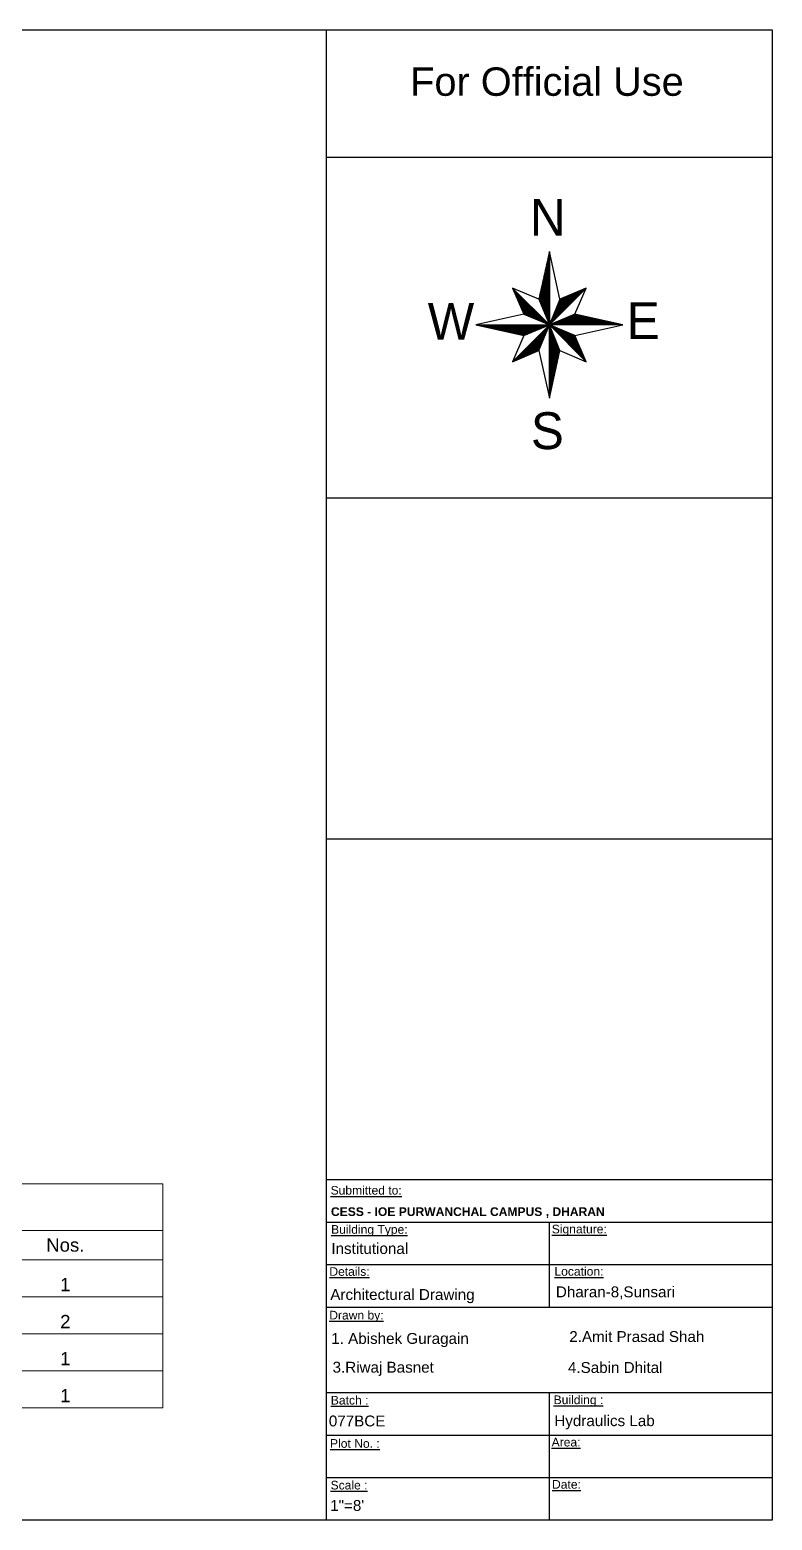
# Model space of a CAD drawing. Header units: inches. Extents: x -6800 to 96653, y -25814 to 17379.
# Drawn here: x 75468 to 76028, y 9347 to 10471 of the extents above; entities that cross this region are included whole.
import ezdxf

# ---------------------------------------------------------------- set-up
doc = ezdxf.new("R2010")
doc.units = ezdxf.units.IN
doc.header["$MEASUREMENT"] = 0
doc.layers.add('Page Format', color=7, linetype='Continuous', lineweight=25)
doc.layers.add('text', color=31, linetype='Continuous', lineweight=13)
doc.styles.add('GOTHICE', font='gothice')
doc.styles.get("Standard").update_dxf_attribs({"font": 'arial.ttf'})

# ---------------------------------------------------------------- blocks, each defined once
blk = doc.blocks.new('*X360')
at = {"color": 0}
for p, q in [((15.32, 10.228), (16.001, 10.909)), ((15.332, 10.259), (15.97, 10.896)), ((15.345, 10.289), (15.939, 10.883)), ((15.357, 10.319), (15.908, 10.87)), ((15.37, 10.349), (15.877, 10.857)), ((15.382, 10.379), (15.846, 10.843)), ((15.395, 10.409), (15.815, 10.83)), ((15.407, 10.44), (15.784, 10.817)), ((15.42, 10.47), (15.754, 10.804)), ((15.432, 10.5), (15.723, 10.791)), ((15.445, 10.53), (15.692, 10.777)), ((15.457, 10.56), (15.661, 10.764)), ((15.47, 10.591), (15.63, 10.751)), ((15.482, 10.621), (15.599, 10.738)), ((15.495, 10.651), (15.568, 10.725)), ((15.507, 10.681), (15.537, 10.711))]:
    blk.add_line(p, q, dxfattribs=at)
blk = doc.blocks.new('*X359')
at = {"color": 0}
for p, q in [((15.325, 10.217), (15.333, 10.224)), ((15.343, 10.217), (15.363, 10.237)), ((15.361, 10.217), (15.393, 10.249)), ((15.378, 10.217), (15.424, 10.262)), ((15.396, 10.217), (15.454, 10.274)), ((15.414, 10.217), (15.484, 10.287)), ((15.432, 10.217), (15.514, 10.299)), ((15.449, 10.217), (15.544, 10.312)), ((15.467, 10.217), (15.574, 10.324)), ((15.485, 10.217), (15.605, 10.337)), ((15.502, 10.217), (15.635, 10.349)), ((15.52, 10.217), (15.665, 10.362)), ((15.538, 10.217), (15.695, 10.374)), ((15.555, 10.217), (15.725, 10.387)), ((15.573, 10.217), (15.756, 10.399)), ((15.591, 10.217), (15.786, 10.412)), ((15.608, 10.217), (15.808, 10.416)), ((15.626, 10.217), (15.822, 10.413)), ((15.644, 10.217), (15.837, 10.41)), ((15.661, 10.217), (15.851, 10.406)), ((15.679, 10.217), (15.866, 10.403)), ((15.697, 10.217), (15.88, 10.4)), ((15.714, 10.217), (15.895, 10.397)), ((15.732, 10.217), (15.909, 10.394)), ((15.75, 10.217), (15.924, 10.39)), ((15.767, 10.217), (15.938, 10.387)), ((15.785, 10.217), (15.952, 10.384)), ((15.803, 10.217), (15.967, 10.381)), ((15.82, 10.217), (15.981, 10.378)), ((15.838, 10.217), (15.996, 10.374)), ((15.856, 10.217), (16.01, 10.371)), ((15.873, 10.217), (16.025, 10.368)), ((15.891, 10.217), (16.039, 10.365)), ((15.909, 10.217), (16.054, 10.362)), ((15.926, 10.217), (16.068, 10.358)), ((15.944, 10.217), (16.083, 10.355)), ((15.962, 10.217), (16.097, 10.352)), ((15.98, 10.217), (16.112, 10.349)), ((15.997, 10.217), (16.126, 10.346)), ((16.015, 10.217), (16.141, 10.342)), ((16.033, 10.217), (16.155, 10.339)), ((16.05, 10.217), (16.17, 10.336)), ((16.068, 10.217), (16.184, 10.333)), ((16.086, 10.217), (16.198, 10.329)), ((16.103, 10.217), (16.213, 10.326)), ((16.121, 10.217), (16.227, 10.323)), ((16.139, 10.217), (16.242, 10.32)), ((16.156, 10.217), (16.256, 10.317)), ((16.174, 10.217), (16.271, 10.313)), ((16.192, 10.217), (16.285, 10.31)), ((16.209, 10.217), (16.3, 10.307)), ((16.227, 10.217), (16.314, 10.304)), ((16.245, 10.217), (16.329, 10.301)), ((16.262, 10.217), (16.343, 10.297)), ((16.28, 10.217), (16.358, 10.294)), ((16.298, 10.217), (16.372, 10.291)), ((16.315, 10.217), (16.387, 10.288)), ((16.333, 10.217), (16.401, 10.285)), ((16.351, 10.217), (16.415, 10.281)), ((16.368, 10.217), (16.43, 10.278)), ((16.386, 10.217), (16.444, 10.275)), ((16.404, 10.217), (16.459, 10.272)), ((16.421, 10.217), (16.473, 10.269)), ((16.439, 10.217), (16.488, 10.265)), ((16.457, 10.217), (16.502, 10.262)), ((16.474, 10.217), (16.517, 10.259)), ((16.492, 10.217), (16.531, 10.256)), ((16.51, 10.217), (16.546, 10.252)), ((16.528, 10.217), (16.56, 10.249)), ((16.545, 10.217), (16.575, 10.246)), ((16.563, 10.217), (16.589, 10.243)), ((16.581, 10.217), (16.604, 10.24)), ((16.598, 10.217), (16.618, 10.236)), ((16.616, 10.217), (16.633, 10.233)), ((16.634, 10.217), (16.647, 10.23)), ((16.651, 10.217), (16.661, 10.227)), ((16.669, 10.217), (16.676, 10.224)), ((16.687, 10.217), (16.69, 10.22)), ((16.704, 10.217), (16.705, 10.217))]:
    blk.add_line(p, q, dxfattribs=at)
blk = doc.blocks.new('*X358')
at = {"color": 0}
for p, q in [((15.32, 10.211), (15.322, 10.213)), ((15.329, 10.202), (15.335, 10.208)), ((15.338, 10.194), (15.347, 10.203)), ((15.347, 10.185), (15.36, 10.198)), ((15.355, 10.176), (15.372, 10.193)), ((15.364, 10.167), (15.385, 10.188)), ((15.373, 10.158), (15.397, 10.182)), ((15.382, 10.149), (15.41, 10.177)), ((15.391, 10.141), (15.422, 10.172)), ((15.4, 10.132), (15.435, 10.167)), ((15.408, 10.123), (15.447, 10.162)), ((15.417, 10.114), (15.46, 10.156)), ((15.426, 10.105), (15.472, 10.151)), ((15.435, 10.096), (15.485, 10.146)), ((15.444, 10.087), (15.497, 10.141)), ((15.453, 10.079), (15.51, 10.136)), ((15.461, 10.07), (15.522, 10.131)), ((15.47, 10.061), (15.535, 10.125)), ((15.479, 10.052), (15.547, 10.12)), ((15.488, 10.043), (15.56, 10.115)), ((15.497, 10.034), (15.572, 10.11)), ((15.506, 10.026), (15.585, 10.105)), ((15.515, 10.017), (15.597, 10.1)), ((15.523, 10.008), (15.61, 10.094)), ((15.532, 9.999), (15.622, 10.089)), ((15.541, 9.99), (15.635, 10.084)), ((15.55, 9.981), (15.647, 10.079)), ((15.559, 9.973), (15.66, 10.074)), ((15.568, 9.964), (15.672, 10.068)), ((15.576, 9.955), (15.685, 10.063)), ((15.585, 9.946), (15.697, 10.058)), ((15.594, 9.937), (15.71, 10.053)), ((15.603, 9.928), (15.722, 10.048)), ((15.612, 9.92), (15.735, 10.043)), ((15.621, 9.911), (15.747, 10.037)), ((15.629, 9.902), (15.76, 10.032)), ((15.638, 9.893), (15.772, 10.027)), ((15.647, 9.884), (15.785, 10.022)), ((15.656, 9.875), (15.797, 10.017)), ((15.665, 9.867), (15.804, 10.006)), ((15.674, 9.858), (15.81, 9.994)), ((15.682, 9.849), (15.815, 9.981)), ((15.691, 9.84), (15.82, 9.969)), ((15.7, 9.831), (15.826, 9.957)), ((15.709, 9.822), (15.831, 9.944)), ((15.718, 9.813), (15.836, 9.932)), ((15.727, 9.805), (15.841, 9.919)), ((15.735, 9.796), (15.847, 9.907)), ((15.744, 9.787), (15.852, 9.895)), ((15.753, 9.778), (15.857, 9.882)), ((15.762, 9.769), (15.863, 9.87)), ((15.771, 9.76), (15.868, 9.857)), ((15.78, 9.752), (15.873, 9.845)), ((15.789, 9.743), (15.878, 9.833)), ((15.797, 9.734), (15.884, 9.82)), ((15.806, 9.725), (15.889, 9.808)), ((15.815, 9.716), (15.894, 9.796)), ((15.824, 9.707), (15.9, 9.783)), ((15.833, 9.699), (15.905, 9.771)), ((15.842, 9.69), (15.91, 9.758)), ((15.85, 9.681), (15.916, 9.746)), ((15.859, 9.672), (15.921, 9.734)), ((15.868, 9.663), (15.926, 9.721)), ((15.877, 9.654), (15.931, 9.709)), ((15.886, 9.646), (15.937, 9.696)), ((15.895, 9.637), (15.942, 9.684)), ((15.903, 9.628), (15.947, 9.672)), ((15.912, 9.619), (15.953, 9.659)), ((15.921, 9.61), (15.958, 9.647)), ((15.93, 9.601), (15.963, 9.635)), ((15.939, 9.592), (15.968, 9.622)), ((15.948, 9.584), (15.974, 9.61)), ((15.956, 9.575), (15.979, 9.597)), ((15.965, 9.566), (15.984, 9.585)), ((15.974, 9.557), (15.99, 9.573)), ((15.983, 9.548), (15.995, 9.56)), ((15.992, 9.539), (16, 9.548)), ((16.001, 9.531), (16.006, 9.535)), ((16.009, 9.522), (16.011, 9.523))]:
    blk.add_line(p, q, dxfattribs=at)
blk = doc.blocks.new('*X357')
at = {"color": 0}
for p, q in [((15.315, 10.206), (15.318, 10.209)), ((15.315, 10.188), (15.323, 10.196)), ((15.315, 10.17), (15.328, 10.184)), ((15.315, 10.153), (15.333, 10.171)), ((15.315, 10.135), (15.339, 10.159)), ((15.315, 10.117), (15.344, 10.146)), ((15.315, 10.1), (15.349, 10.134)), ((15.315, 10.082), (15.354, 10.121)), ((15.315, 10.064), (15.359, 10.109)), ((15.315, 10.047), (15.364, 10.096)), ((15.315, 10.029), (15.37, 10.084)), ((15.315, 10.011), (15.375, 10.071)), ((15.315, 9.994), (15.38, 10.059)), ((15.315, 9.976), (15.385, 10.046)), ((15.315, 9.958), (15.39, 10.034)), ((15.315, 9.941), (15.395, 10.021)), ((15.315, 9.923), (15.401, 10.009)), ((15.315, 9.905), (15.406, 9.996)), ((15.315, 9.888), (15.411, 9.984)), ((15.315, 9.87), (15.416, 9.971)), ((15.315, 9.852), (15.421, 9.959)), ((15.315, 9.835), (15.427, 9.946)), ((15.315, 9.817), (15.432, 9.934)), ((15.315, 9.799), (15.437, 9.921)), ((15.315, 9.782), (15.442, 9.909)), ((15.315, 9.764), (15.447, 9.896)), ((15.315, 9.746), (15.452, 9.884)), ((15.315, 9.729), (15.458, 9.871)), ((15.315, 9.711), (15.463, 9.859)), ((15.315, 9.693), (15.468, 9.846)), ((15.315, 9.676), (15.473, 9.834)), ((15.315, 9.658), (15.478, 9.821)), ((15.315, 9.64), (15.484, 9.809)), ((15.315, 9.622), (15.489, 9.796)), ((15.315, 9.605), (15.494, 9.784)), ((15.315, 9.587), (15.499, 9.771)), ((15.315, 9.569), (15.504, 9.759)), ((15.315, 9.552), (15.509, 9.746)), ((15.315, 9.534), (15.515, 9.734)), ((15.315, 9.516), (15.512, 9.714)), ((15.315, 9.499), (15.507, 9.691)), ((15.315, 9.481), (15.502, 9.668)), ((15.315, 9.463), (15.497, 9.646)), ((15.315, 9.446), (15.492, 9.623)), ((15.315, 9.428), (15.487, 9.6)), ((15.315, 9.41), (15.482, 9.577)), ((15.315, 9.393), (15.477, 9.555)), ((15.315, 9.375), (15.472, 9.532)), ((15.315, 9.357), (15.467, 9.509)), ((15.315, 9.34), (15.462, 9.487)), ((15.315, 9.322), (15.457, 9.464)), ((15.315, 9.304), (15.452, 9.441)), ((15.315, 9.287), (15.447, 9.418)), ((15.315, 9.269), (15.442, 9.396)), ((15.315, 9.251), (15.436, 9.373)), ((15.315, 9.234), (15.431, 9.35)), ((15.315, 9.216), (15.426, 9.328)), ((15.315, 9.198), (15.421, 9.305)), ((15.315, 9.181), (15.416, 9.282)), ((15.315, 9.163), (15.411, 9.259)), ((15.315, 9.145), (15.406, 9.237)), ((15.315, 9.128), (15.401, 9.214)), ((15.315, 9.11), (15.396, 9.191)), ((15.315, 9.092), (15.391, 9.169)), ((15.315, 9.074), (15.386, 9.146)), ((15.315, 9.057), (15.381, 9.123)), ((15.315, 9.039), (15.376, 9.1)), ((15.315, 9.021), (15.371, 9.078)), ((15.315, 9.004), (15.366, 9.055)), ((15.315, 8.986), (15.361, 9.032)), ((15.315, 8.968), (15.356, 9.01)), ((15.315, 8.951), (15.351, 8.987)), ((15.315, 8.933), (15.346, 8.964)), ((15.315, 8.915), (15.341, 8.941)), ((15.315, 8.898), (15.336, 8.919)), ((15.315, 8.88), (15.331, 8.896)), ((15.315, 8.862), (15.326, 8.873)), ((15.315, 8.845), (15.321, 8.851)), ((15.315, 8.827), (15.316, 8.828))]:
    blk.add_line(p, q, dxfattribs=at)
blk = doc.blocks.new('*X356')
at = {"color": 0}
for p, q in [((14.635, 9.527), (15.307, 10.198)), ((14.666, 9.54), (15.295, 10.168)), ((14.697, 9.553), (15.282, 10.138)), ((14.728, 9.566), (15.27, 10.108)), ((14.759, 9.579), (15.257, 10.078)), ((14.79, 9.593), (15.245, 10.047)), ((14.821, 9.606), (15.232, 10.017)), ((14.852, 9.619), (15.22, 9.987)), ((14.882, 9.632), (15.207, 9.957)), ((14.913, 9.645), (15.195, 9.927)), ((14.944, 9.659), (15.182, 9.896)), ((14.975, 9.672), (15.17, 9.866)), ((15.006, 9.685), (15.157, 9.836)), ((15.037, 9.698), (15.145, 9.806)), ((15.068, 9.711), (15.132, 9.776)), ((15.099, 9.725), (15.12, 9.746))]:
    blk.add_line(p, q, dxfattribs=at)
blk = doc.blocks.new('*X355')
at = {"color": 0}
for p, q in [((13.928, 10.215), (13.929, 10.217)), ((13.942, 10.212), (13.947, 10.217)), ((13.957, 10.209), (13.964, 10.217)), ((13.971, 10.206), (13.982, 10.217)), ((13.985, 10.202), (14, 10.217)), ((14, 10.199), (14.017, 10.217)), ((14.014, 10.196), (14.035, 10.217)), ((14.029, 10.193), (14.053, 10.217)), ((14.043, 10.19), (14.07, 10.217)), ((14.058, 10.186), (14.088, 10.217)), ((14.072, 10.183), (14.106, 10.217)), ((14.087, 10.18), (14.123, 10.217)), ((14.101, 10.177), (14.141, 10.217)), ((14.116, 10.174), (14.159, 10.217)), ((14.13, 10.17), (14.176, 10.217)), ((14.145, 10.167), (14.194, 10.217)), ((14.159, 10.164), (14.212, 10.217)), ((14.174, 10.161), (14.229, 10.217)), ((14.188, 10.158), (14.247, 10.217)), ((14.203, 10.154), (14.265, 10.217)), ((14.217, 10.151), (14.282, 10.217)), ((14.231, 10.148), (14.3, 10.217)), ((14.246, 10.145), (14.318, 10.217)), ((14.26, 10.142), (14.335, 10.217)), ((14.275, 10.138), (14.353, 10.217)), ((14.289, 10.135), (14.371, 10.217)), ((14.304, 10.132), (14.389, 10.217)), ((14.318, 10.129), (14.406, 10.217)), ((14.333, 10.125), (14.424, 10.217)), ((14.347, 10.122), (14.442, 10.217)), ((14.362, 10.119), (14.459, 10.217)), ((14.376, 10.116), (14.477, 10.217)), ((14.391, 10.113), (14.495, 10.217)), ((14.405, 10.109), (14.512, 10.217)), ((14.42, 10.106), (14.53, 10.217)), ((14.434, 10.103), (14.548, 10.217)), ((14.449, 10.1), (14.565, 10.217)), ((14.463, 10.097), (14.583, 10.217)), ((14.477, 10.093), (14.601, 10.217)), ((14.492, 10.09), (14.618, 10.217)), ((14.506, 10.087), (14.636, 10.217)), ((14.521, 10.084), (14.654, 10.217)), ((14.535, 10.081), (14.671, 10.217)), ((14.55, 10.077), (14.689, 10.217)), ((14.564, 10.074), (14.707, 10.217)), ((14.579, 10.071), (14.724, 10.217)), ((14.593, 10.068), (14.742, 10.217)), ((14.608, 10.065), (14.76, 10.217)), ((14.622, 10.061), (14.777, 10.217)), ((14.637, 10.058), (14.795, 10.217)), ((14.651, 10.055), (14.813, 10.217)), ((14.666, 10.052), (14.83, 10.217)), ((14.68, 10.048), (14.848, 10.217)), ((14.694, 10.045), (14.866, 10.217)), ((14.709, 10.042), (14.883, 10.217)), ((14.723, 10.039), (14.901, 10.217)), ((14.738, 10.036), (14.919, 10.217)), ((14.752, 10.032), (14.937, 10.217)), ((14.767, 10.029), (14.954, 10.217)), ((14.781, 10.026), (14.972, 10.217)), ((14.796, 10.023), (14.99, 10.217)), ((14.81, 10.02), (15.007, 10.217)), ((14.825, 10.016), (15.025, 10.217)), ((14.85, 10.024), (15.043, 10.217)), ((14.88, 10.037), (15.06, 10.217)), ((14.911, 10.049), (15.078, 10.217)), ((14.941, 10.062), (15.096, 10.217)), ((14.971, 10.074), (15.113, 10.217)), ((15.001, 10.087), (15.131, 10.217)), ((15.031, 10.099), (15.149, 10.217)), ((15.061, 10.112), (15.166, 10.217)), ((15.092, 10.124), (15.184, 10.217)), ((15.122, 10.137), (15.202, 10.217)), ((15.152, 10.149), (15.219, 10.217)), ((15.182, 10.162), (15.237, 10.217)), ((15.212, 10.174), (15.255, 10.217)), ((15.243, 10.187), (15.272, 10.217)), ((15.273, 10.199), (15.29, 10.217)), ((15.303, 10.212), (15.308, 10.217))]:
    blk.add_line(p, q, dxfattribs=at)
blk = doc.blocks.new('*X354')
at = {"color": 0}
for p, q in [((14.62, 10.907), (14.622, 10.909)), ((14.625, 10.895), (14.631, 10.901)), ((14.63, 10.883), (14.639, 10.892)), ((14.636, 10.87), (14.648, 10.883)), ((14.641, 10.858), (14.657, 10.874)), ((14.646, 10.845), (14.666, 10.865)), ((14.651, 10.833), (14.675, 10.856)), ((14.657, 10.821), (14.684, 10.848)), ((14.662, 10.808), (14.693, 10.839)), ((14.667, 10.796), (14.701, 10.83)), ((14.673, 10.784), (14.71, 10.821)), ((14.678, 10.771), (14.719, 10.812)), ((14.683, 10.759), (14.728, 10.803)), ((14.689, 10.746), (14.737, 10.795)), ((14.694, 10.734), (14.746, 10.786)), ((14.699, 10.722), (14.754, 10.777)), ((14.704, 10.709), (14.763, 10.768)), ((14.71, 10.697), (14.772, 10.759)), ((14.715, 10.685), (14.781, 10.75)), ((14.72, 10.672), (14.79, 10.742)), ((14.726, 10.66), (14.799, 10.733)), ((14.731, 10.647), (14.807, 10.724)), ((14.736, 10.635), (14.816, 10.715)), ((14.741, 10.623), (14.825, 10.706)), ((14.747, 10.61), (14.834, 10.697)), ((14.752, 10.598), (14.843, 10.689)), ((14.757, 10.585), (14.852, 10.68)), ((14.763, 10.573), (14.86, 10.671)), ((14.768, 10.561), (14.869, 10.662)), ((14.773, 10.548), (14.878, 10.653)), ((14.779, 10.536), (14.887, 10.644)), ((14.784, 10.524), (14.896, 10.635)), ((14.789, 10.511), (14.905, 10.627)), ((14.794, 10.499), (14.913, 10.618)), ((14.8, 10.486), (14.922, 10.609)), ((14.805, 10.474), (14.931, 10.6)), ((14.81, 10.462), (14.94, 10.591)), ((14.816, 10.449), (14.949, 10.582)), ((14.821, 10.437), (14.958, 10.574)), ((14.826, 10.424), (14.967, 10.565)), ((14.835, 10.415), (14.975, 10.556)), ((14.847, 10.41), (14.984, 10.547)), ((14.86, 10.405), (14.993, 10.538)), ((14.872, 10.4), (15.002, 10.529)), ((14.885, 10.395), (15.011, 10.521)), ((14.897, 10.389), (15.02, 10.512)), ((14.91, 10.384), (15.028, 10.503)), ((14.922, 10.379), (15.037, 10.494)), ((14.935, 10.374), (15.046, 10.485)), ((14.947, 10.369), (15.055, 10.476)), ((14.96, 10.364), (15.064, 10.468)), ((14.972, 10.358), (15.073, 10.459)), ((14.985, 10.353), (15.081, 10.45)), ((14.997, 10.348), (15.09, 10.441)), ((15.01, 10.343), (15.099, 10.432)), ((15.022, 10.338), (15.108, 10.423)), ((15.035, 10.333), (15.117, 10.415)), ((15.047, 10.327), (15.126, 10.406)), ((15.06, 10.322), (15.134, 10.397)), ((15.072, 10.317), (15.143, 10.388)), ((15.085, 10.312), (15.152, 10.379)), ((15.097, 10.307), (15.161, 10.37)), ((15.11, 10.301), (15.17, 10.361)), ((15.122, 10.296), (15.179, 10.353)), ((15.135, 10.291), (15.187, 10.344)), ((15.147, 10.286), (15.196, 10.335)), ((15.16, 10.281), (15.205, 10.326)), ((15.172, 10.276), (15.214, 10.317)), ((15.185, 10.27), (15.223, 10.308)), ((15.197, 10.265), (15.232, 10.3)), ((15.21, 10.26), (15.241, 10.291)), ((15.222, 10.255), (15.249, 10.282)), ((15.235, 10.25), (15.258, 10.273)), ((15.247, 10.245), (15.267, 10.264)), ((15.26, 10.239), (15.276, 10.255)), ((15.272, 10.234), (15.285, 10.247)), ((15.285, 10.229), (15.294, 10.238)), ((15.297, 10.224), (15.302, 10.229)), ((15.31, 10.219), (15.311, 10.22))]:
    blk.add_line(p, q, dxfattribs=at)
blk = doc.blocks.new('*X353')
at = {"color": 0}
for p, q in [((15.313, 11.6), (15.315, 11.602)), ((15.232, 11.237), (15.315, 11.32)), ((15.237, 11.26), (15.315, 11.337)), ((15.242, 11.282), (15.315, 11.355)), ((15.247, 11.305), (15.315, 11.373)), ((15.252, 11.328), (15.315, 11.39)), ((15.257, 11.351), (15.315, 11.408)), ((15.262, 11.373), (15.315, 11.426)), ((15.267, 11.396), (15.315, 11.443)), ((15.272, 11.419), (15.315, 11.461)), ((15.277, 11.441), (15.315, 11.479)), ((15.282, 11.464), (15.315, 11.496)), ((15.287, 11.487), (15.315, 11.514)), ((15.293, 11.51), (15.315, 11.532)), ((15.298, 11.532), (15.315, 11.549)), ((15.303, 11.555), (15.315, 11.567)), ((15.308, 11.578), (15.315, 11.585)), ((15.152, 10.874), (15.315, 11.037)), ((15.157, 10.896), (15.315, 11.054)), ((15.162, 10.919), (15.315, 11.072)), ((15.167, 10.942), (15.315, 11.09)), ((15.172, 10.964), (15.315, 11.107)), ((15.177, 10.987), (15.315, 11.125)), ((15.182, 11.01), (15.315, 11.143)), ((15.187, 11.033), (15.315, 11.16)), ((15.192, 11.055), (15.315, 11.178)), ((15.197, 11.078), (15.315, 11.196)), ((15.202, 11.101), (15.315, 11.213)), ((15.207, 11.123), (15.315, 11.231)), ((15.212, 11.146), (15.315, 11.249)), ((15.217, 11.169), (15.315, 11.266)), ((15.222, 11.192), (15.315, 11.284)), ((15.227, 11.214), (15.315, 11.302)), ((15.116, 10.715), (15.315, 10.913)), ((15.116, 10.696), (15.315, 10.895)), ((15.121, 10.737), (15.315, 10.931)), ((15.121, 10.684), (15.315, 10.878)), ((15.126, 10.76), (15.315, 10.948)), ((15.126, 10.671), (15.315, 10.86)), ((15.131, 10.783), (15.315, 10.966)), ((15.131, 10.659), (15.315, 10.842)), ((15.136, 10.805), (15.315, 10.984)), ((15.137, 10.646), (15.315, 10.825)), ((15.141, 10.828), (15.315, 11.001)), ((15.142, 10.634), (15.315, 10.807)), ((15.146, 10.851), (15.315, 11.019)), ((15.147, 10.621), (15.315, 10.789)), ((15.152, 10.609), (15.315, 10.772)), ((15.157, 10.596), (15.315, 10.754)), ((15.163, 10.584), (15.315, 10.736)), ((15.168, 10.571), (15.315, 10.718)), ((15.173, 10.559), (15.315, 10.701)), ((15.178, 10.546), (15.315, 10.683)), ((15.183, 10.534), (15.315, 10.665)), ((15.188, 10.521), (15.315, 10.648)), ((15.194, 10.509), (15.315, 10.63)), ((15.199, 10.496), (15.315, 10.612)), ((15.204, 10.484), (15.315, 10.595)), ((15.209, 10.471), (15.315, 10.577)), ((15.214, 10.459), (15.315, 10.559)), ((15.219, 10.446), (15.315, 10.542)), ((15.225, 10.434), (15.315, 10.524)), ((15.23, 10.421), (15.315, 10.506)), ((15.235, 10.409), (15.315, 10.489)), ((15.24, 10.396), (15.315, 10.471)), ((15.245, 10.384), (15.315, 10.453)), ((15.251, 10.371), (15.315, 10.436)), ((15.256, 10.359), (15.315, 10.418)), ((15.261, 10.346), (15.315, 10.4)), ((15.266, 10.334), (15.315, 10.383)), ((15.271, 10.321), (15.315, 10.365)), ((15.276, 10.309), (15.315, 10.347)), ((15.282, 10.296), (15.315, 10.33)), ((15.287, 10.284), (15.315, 10.312)), ((15.292, 10.271), (15.315, 10.294)), ((15.297, 10.259), (15.315, 10.277)), ((15.302, 10.246), (15.315, 10.259)), ((15.307, 10.234), (15.315, 10.241)), ((15.313, 10.221), (15.315, 10.224))]:
    blk.add_line(p, q, dxfattribs=at)

msp = doc.modelspace()

# ---------------------------------------------------------------- linework, layer by layer
at = {"transparency": 33554651}
for p, q in [((74443.8, 10470.6), (76027.8, 10470.6)), ((75691.8, 10470.6), (75691.8, 10374.6)), ((76027.8, 10470.6), (76027.8, 9347.4)), ((75691.8, 10374.6), (76027.8, 10374.6)), ((75691.8, 10374.6), (75691.8, 9347.4)), ((75691.8, 10117.8), (76027.8, 10117.8)), ((75691.8, 9861), (76027.8, 9861)), ((75691.8, 9604.2), (76027.8, 9604.2)), ((75691.8, 9572.1), (76027.8, 9572.1)), ((75859.8, 9572.1), (75859.8, 9507.9)), ((75691.8, 9540), (76027.8, 9540)), ((75691.8, 9507.9), (76027.8, 9507.9)), ((75691.8, 9443.7), (76027.8, 9443.7)), ((75859.8, 9443.7), (75859.8, 9347.4)), ((75691.8, 9411.6), (76027.8, 9411.6)), ((75691.8, 9379.5), (76027.8, 9379.5)), ((76027.8, 9347.4), (74443.8, 9347.4))]:
    msp.add_line(p, q, dxfattribs=at)
at = {"transparency": 33554687}
for p, q in [((75859.9, 10303.6), (75851.9, 10267.6)), ((75867.8, 10267.6), (75859.9, 10303.6)), ((75859.9, 10303.6), (75859.9, 10248.3)), ((75832.1, 10276), (75840.6, 10256.3)), ((75851.9, 10267.6), (75832.1, 10276)), ((75832.1, 10276), (75859.9, 10248.3)), ((75851.9, 10267.6), (75859.9, 10248.3)), ((75887.6, 10276), (75859.9, 10248.3)), ((75867.8, 10267.6), (75859.9, 10248.3)), ((75887.6, 10276), (75867.8, 10267.6)), ((75879.1, 10256.3), (75887.6, 10276)), ((75840.6, 10256.3), (75804.5, 10248.3)), ((75840.6, 10256.3), (75859.9, 10248.3)), ((75879.1, 10256.3), (75859.9, 10248.3)), ((75915.2, 10248.3), (75879.1, 10256.3)), ((75804.5, 10248.3), (75840.6, 10240.3)), ((75804.5, 10248.3), (75859.9, 10248.3)), ((75832.1, 10220.5), (75859.9, 10248.3)), ((75840.6, 10240.3), (75859.9, 10248.3)), ((75851.9, 10229), (75859.9, 10248.3)), ((75915.2, 10248.3), (75859.9, 10248.3)), ((75879.1, 10240.3), (75859.9, 10248.3)), ((75887.6, 10220.5), (75859.9, 10248.3)), ((75867.8, 10229), (75859.9, 10248.3)), ((75859.9, 10193), (75859.9, 10248.3)), ((75879.1, 10240.3), (75915.2, 10248.3)), ((75840.6, 10240.3), (75832.1, 10220.5)), ((75887.6, 10220.5), (75879.1, 10240.3)), ((75832.1, 10220.5), (75851.9, 10229)), ((75851.9, 10229), (75859.9, 10193)), ((75859.9, 10193), (75867.8, 10229)), ((75867.8, 10229), (75887.6, 10220.5))]:
    msp.add_line(p, q, dxfattribs=at)
at = {"layer": 'text', "transparency": 33554651}
for p, q in [((74632.8, 9601), (75568.5, 9601)), ((75568.5, 9601), (75568.5, 9432.1)), ((74632.8, 9565.8), (75568.5, 9565.8)), ((74632.8, 9543.7), (75568.5, 9543.7)), ((74632.8, 9515.8), (75568.5, 9515.8)), ((74632.8, 9487.9), (75568.5, 9487.9)), ((74632.8, 9460), (75568.5, 9460)), ((74632.8, 9432.1), (75568.5, 9432.1))]:
    msp.add_line(p, q, dxfattribs=at)

# ---------------------------------------------------------------- block references
at = {"transparency": 33554687, "xscale": 39.71065521615952, "yscale": 39.71065521615952, "zscale": 39.71065521615952}
for name in ['*X353', '*X354', '*X360', '*X359', '*X355', '*X356', '*X357', '*X358']:
    msp.add_blockref(name, (75251.7, 9842.6), dxfattribs=at)

# ---------------------------------------------------------------- texts
at = {"transparency": 33554687, "style": 'GOTHICE'}
for s, p in [('N', (75845.3, 10315.4)), ('W', (75768.2, 10237)), ('E', (75918.2, 10237.5)), ('S', (75846, 10154.6))]:
    msp.add_text(s, height=27.8, dxfattribs=at).set_placement(p)
at = {"layer": 'Page Format', "transparency": 33554651, "attachment_point": 1}
for s, width, gutter_width, insert, char_height in [('For Official Use', 316.816, 107.1, (75755, 10442.3), 21.422), ('{\\LSubmitted to:}', 86.411, 1.72, (75695, 9599.3), 6.516), ('{\\fArial|b1|i0|c0|p34;CESS - IOE PURWANCHAL CAMPUS , DHARAN}', 231.792, 1.72, (75695.3, 9583.2), 6.516), ('{\\LBuilding Type:}', 86.411, 1.72, (75695.4, 9569.8), 6.516), ('{\\LSignature:}', 86.411, 1.72, (75861.7, 9570.1), 6.516), ('Institutional', 121.163, 41, (75695.6, 9556.3), 8.193), ('{\\LDetails:}', 86.411, 1.72, (75694.1, 9538.1), 6.516), ('{\\LLocation:}', 86.411, 1.72, (75863.7, 9538.2), 6.516), ('Architectural Drawing', 121.163, 41, (75694.8, 9521.6), 8.193), ('Dharan-8,Sunsari', 121.163, 41, (75864.8, 9523.6), 8.193), ('{\\LDrawn by:}', 86.411, 1.72, (75694, 9505.2), 6.516), ('1. Abishek Guragain', 121.163, 41, (75695.5, 9488.5), 8.193), ('2.Amit Prasad Shah', 121.163, 41, (75874.9, 9489.9), 8.193), ('3.Riwaj Basnet', 121.163, 41, (75696.5, 9466.8), 8.193), ('4.Sabin Dhital', 121.163, 41, (75873.9, 9466.6), 8.193), ('{\\LBatch :}', 86.411, 1.72, (75695.2, 9441.1), 6.516), ('{\\LBuilding :}', 86.411, 1.72, (75863.1, 9441.4), 6.516), ('077BCE', 121.163, 41, (75693.7, 9426.3), 8.19), ('Hydraulics Lab', 121.163, 41, (75863.6, 9426.5), 8.193), ('{\\LPlot No. :}', 86.411, 1.72, (75694.6, 9408.5), 6.516), ('{\\LArea:}', 86.411, 1.72, (75861.6, 9409.5), 6.52), ('{\\LScale :}', 86.411, 1.72, (75695, 9377.1), 6.516), ('{\\LDate:}', 86.411, 1.72, (75861.9, 9377.7), 6.52), ('1"=8\'', 121.163, 41, (75694.7, 9362.6), 8.19)]:
    msp.add_mtext_dynamic_manual_height_columns(s, width=width, gutter_width=gutter_width, heights=[0], dxfattribs=dict(at, insert=insert, char_height=char_height))
at = {"layer": 'text', "transparency": 33554651, "char_height": 10, "width": 328.754, "attachment_point": 2}
for s, insert in [('Nos.', (75495.1, 9559.8)), ('1', (75495.1, 9530)), ('2', (75495.1, 9502.1)), ('1', (75495.1, 9474.2)), ('1', (75495.1, 9446.3))]:
    msp.add_mtext(s, dxfattribs=dict(at, insert=insert))

doc.saveas('drawing.dxf')
